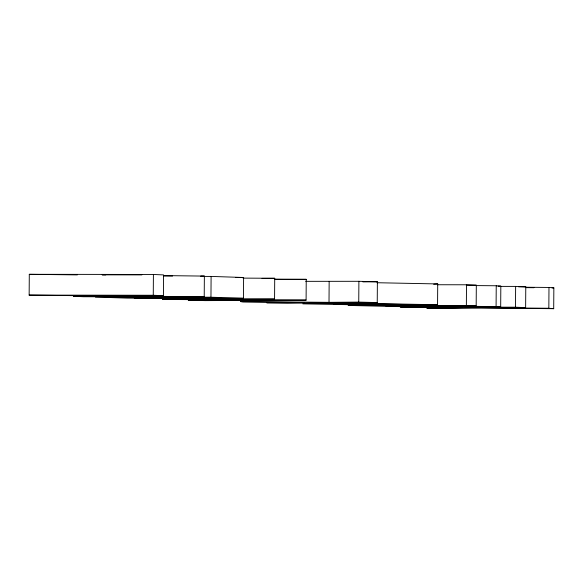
<?xml version="1.0" encoding="UTF-8"?>
<svg xmlns="http://www.w3.org/2000/svg" width="583" height="583" viewBox="0 0 583 583"><rect width="100%" height="100%" fill="white"/><g stroke="black" fill="none" stroke-linecap="round" stroke-linejoin="round"><path stroke-width="0.87" d="M204.218 296.885L83.486 296.732L73.429 296.295L134.367 296.368L29.15 295.107L29.296 274.316L153.409 274.469L163.553 274.914L163.408 295.705L101.989 295.632L204.218 296.885L204.363 276.094L163.648 275.591M163.408 295.705L153.263 295.26L153.409 274.469M211.104 276.422L243.607 277.493L243.461 298.285L210.959 297.213L211.104 276.422L201.091 276.408M305.674 281.341L358.895 281.305L377.383 281.778L377.237 302.577L287.353 303.204L266.693 302.774L304.137 302.519L242.994 301.994L240.524 301.571L240.539 299.764M274.564 279.111L306.235 279.33L306.097 300.121L217.408 299.524L274.571 299.079L274.717 278.288L243.038 278.113M240.524 301.571L329.009 302.344L329.155 281.545M377.237 302.577L358.749 302.096L358.895 281.305M437.571 304.734L367.509 303.452L302.847 303.852L373.528 305.149L437.571 304.734L437.716 283.936L377.019 282.726M466.502 284.781L476.318 285.218L476.173 306.009L466.356 305.579L466.502 284.781L437.396 284.744M496.235 285.765L500.826 286.202L500.688 306.993L496.089 306.556L496.235 285.765L476.26 285.59M515.634 286.406L525.779 286.843L525.633 307.642L515.489 307.197L515.634 286.406L498.392 286.384M548.982 287.455L553.85 287.893L553.704 308.684L548.836 308.254L548.982 287.455L525.414 287.244M437.716 283.936L433.65 284.227M329.009 302.344L358.749 302.096M262.015 278.382L274.717 278.288M362.859 281.88L377.383 281.778M274.411 279.483L306.235 279.33M306.097 300.121L205.15 300.624L188.243 300.179L238.972 299.975L162.468 299.451L211.607 299.079L134.287 298.292L274.571 299.079M235.452 277.523L243.607 277.493M243.461 298.285L222.619 298.365L200.297 297.629L168.713 298.066L133.259 297.549L154.196 298.241L127.247 298.117L95.401 297.068L210.959 297.213M141.873 274.885L102.134 274.833L105.749 274.877M163.51 276.036L172.59 276.05M200.727 276.087L204.363 276.094M466.32 285.204L476.318 285.218M518.6 286.836L525.779 286.843M29.15 295.107L153.263 295.26M466.356 305.579L348.117 305.434L396.688 306.571L500.688 306.993M476.173 306.009L425.255 305.944L496.089 306.556M515.489 307.197L400.23 307.052L461.802 307.562L426.771 308.101L448.436 308.553L481.449 308.028L553.704 308.684M525.633 307.642L472.704 307.576L548.836 308.254M498.115 286.173L500.826 286.202M525.851 287.638L533.977 287.711M552.043 287.878L553.85 287.893M29.296 274.316L77.371 274.892M406.832 304.515L372.18 304.734L333.512 304.056L369.272 303.867L406.832 304.515M422.624 306.111L385.997 305.9L422.624 306.111"/></g></svg>
